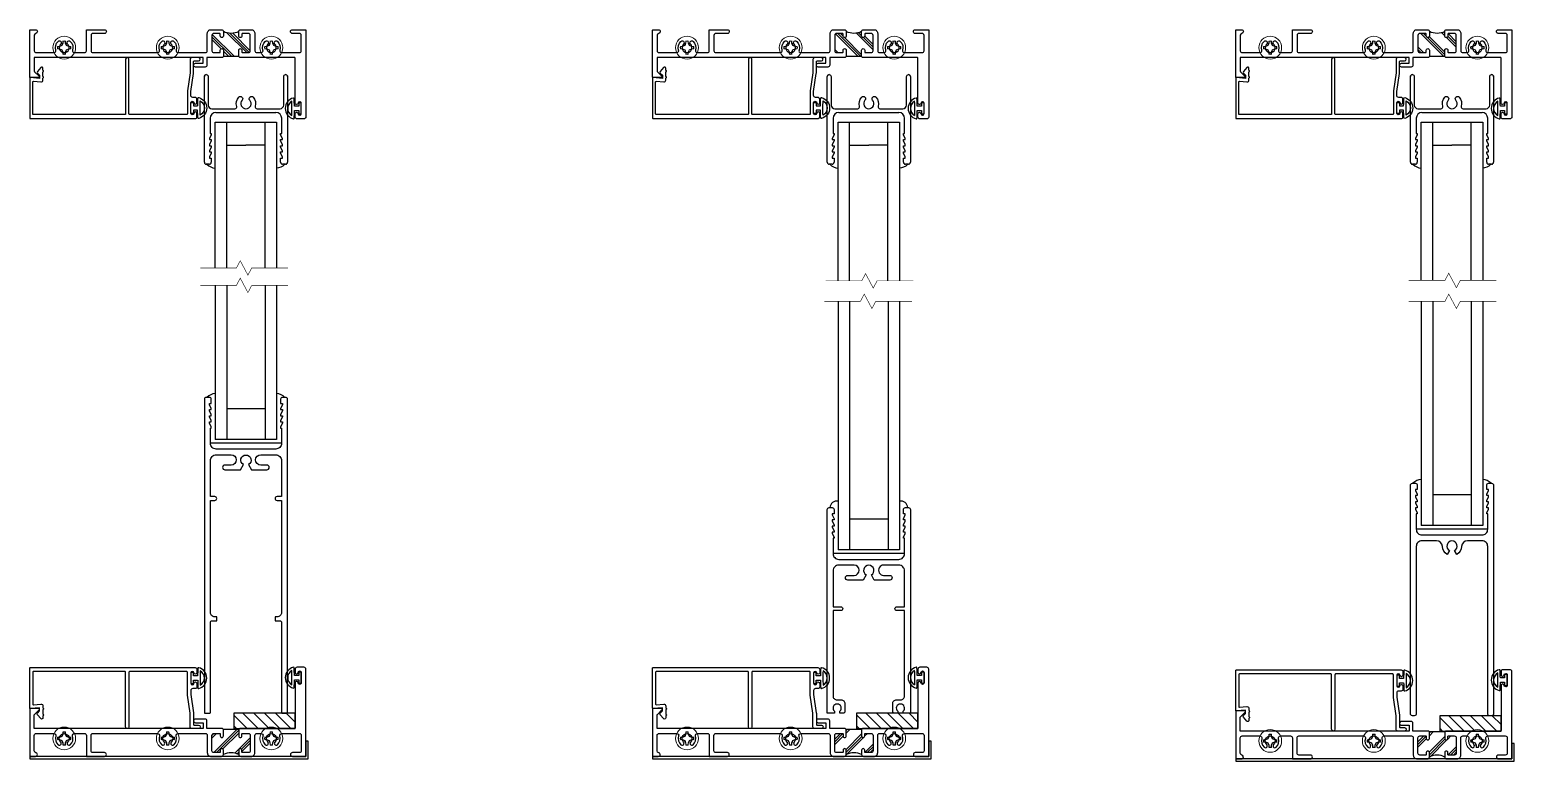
# Model space of a CAD drawing. Extents: x -8 to 56, y -99 to 66.
# Drawn here: x -4.9 to 19.29, y 53.99 to 65.92 of the extents above; entities that cross this region are included whole.
import ezdxf

# ---------------------------------------------------------------- set-up
doc = ezdxf.new("R2010")
doc.units = 0
doc.header["$MEASUREMENT"] = 0
doc.layers.get('0').update_dxf_attribs({"linetype": 'CONTINUOUS'})
for name, color, linetype in [('DIM', 7, 'CONTINUOUS'), ('FRAME', 1, 'CONTINUOUS'), ('GEOMETRY', 1, 'CONTINUOUS'), ('GLASS', 7, 'CONTINUOUS'), ('GLASS-VINYL', 7, 'CONTINUOUS'), ('MISC.', 7, 'CONTINUOUS'), ('SASH', 5, 'CONTINUOUS'), ('SETTING BLOCKS', 7, 'CONTINUOUS'), ('TEXT', 7, 'CONTINUOUS'), ('VENT', 5, 'CONTINUOUS')]:
    doc.layers.add(name, color=color, linetype=linetype)

# ---------------------------------------------------------------- blocks, each defined once
blk = doc.blocks.new('3027 MAMMOTH B-RAIL')
at = {"color": 0}
blk.add_lwpolyline([(0.475, -0.624, 0.414214), (0.506, -0.655), (0.57, -0.655, -0.414214), (0.58, -0.665), (0.58, -2.484, -0.414214), (0.508, -2.556), (0.475, -2.556), (0.475, -2.618), (0.549, -2.618, -0.414214), (0.58, -2.649), (0.58, -4.116, 0.414214), (0.59, -4.126), (0.667, -4.126, 0.414214), (0.677, -4.116), (0.677, 0.993, 0.414214), (0.646, 1.024), (0.596, 1.024, 0.414214), (0.565, 0.993), (0.565, 0.924), (0.595, 0.924), (0.595, 0.904), (0.565, 0.844), (0.565, 0.824), (0.595, 0.824), (0.595, 0.804), (0.565, 0.744), (0.565, 0.724), (0.595, 0.724), (0.595, 0.704), (0.565, 0.644), (0.565, 0.624), (0.595, 0.624), (0.595, 0.604), (0.565, 0.544), (0.565, 0.524), (0.58, 0.524), (0.58, 0.275, -0.414214), (0.486, 0.181), (-0.486, 0.181, -0.414214), (-0.58, 0.275), (-0.58, 0.524), (-0.565, 0.524), (-0.565, 0.544), (-0.595, 0.604), (-0.595, 0.624), (-0.565, 0.624), (-0.565, 0.644), (-0.595, 0.704), (-0.595, 0.724), (-0.565, 0.724), (-0.565, 0.744), (-0.595, 0.804), (-0.595, 0.824), (-0.565, 0.824), (-0.565, 0.844), (-0.595, 0.904), (-0.595, 0.924), (-0.565, 0.924), (-0.565, 0.993, 0.414214), (-0.596, 1.024), (-0.646, 1.024, 0.414214), (-0.677, 0.993), (-0.677, -4.116, 0.414214), (-0.667, -4.126), (-0.59, -4.126, 0.414214), (-0.58, -4.116), (-0.58, -2.649, -0.414214), (-0.549, -2.618), (-0.475, -2.618), (-0.475, -2.556), (-0.508, -2.556, -0.414214), (-0.58, -2.484), (-0.58, -0.665, -0.414214), (-0.57, -0.655), (-0.506, -0.655, 0.414214), (-0.475, -0.624, 0.414214), (-0.506, -0.593), (-0.57, -0.593, -0.414214), (-0.58, -0.583), (-0.58, -0.007, -0.414214), (-0.486, 0.087), (-0.241, 0.087, -1), (-0.241, -0.081), (-0.343, -0.081, 1), (-0.343, -0.156), (-0.09, -0.156), (-0.042, -0.073, -3.732051), (0.042, -0.073), (0.09, -0.156), (0.342, -0.156, 1), (0.342, -0.081), (0.241, -0.081, -1), (0.241, 0.087), (0.486, 0.087, -0.414214), (0.58, -0.007), (0.58, -0.583, -0.414214), (0.57, -0.593), (0.506, -0.593, 0.414214)], format="xyb", close=True, dxfattribs=at)
blk = doc.blocks.new('3009 BOTTOM RAIL')
blk.add_lwpolyline([(0.677, 0.993), (0.677, -2.328), (0.561, -2.328), (0.561, -2.296, 2.618034), (0.471, -2.296), (0.471, -2.328), (0.421, -2.328, -0.414214), (0.389, -2.296), (0.389, -2.17, -0.414214), (0.451, -2.108), (0.521, -2.108, 0.414214), (0.583, -2.046), (0.583, -0.655), (0.456, -0.655, -1), (0.456, -0.593), (0.583, -0.593), (0.583, -0.007, 0.414214), (0.489, 0.087), (0.242, 0.087, 1.000001), (0.242, -0.081), (0.342, -0.081, -1), (0.342, -0.156), (0.09, -0.156), (0.042, -0.073, 0.767327), (0, 0.084, 0.767327), (-0.042, -0.073), (-0.09, -0.156), (-0.343, -0.156, -1), (-0.343, -0.081), (-0.241, -0.081, 0.999999), (-0.241, 0.087), (-0.489, 0.087, 0.414214), (-0.583, -0.007), (-0.583, -0.593), (-0.456, -0.593, -1), (-0.456, -0.655), (-0.583, -0.655), (-0.583, -2.046, 0.414214), (-0.521, -2.108), (-0.451, -2.108, -0.414214), (-0.389, -2.17), (-0.389, -2.296, -0.414214), (-0.421, -2.328), (-0.471, -2.328), (-0.471, -2.296, 2.618034), (-0.561, -2.296), (-0.561, -2.328), (-0.677, -2.328), (-0.677, 0.993, -0.414214), (-0.646, 1.024), (-0.596, 1.024, -0.414214), (-0.565, 0.993), (-0.565, 0.924), (-0.595, 0.924), (-0.595, 0.904), (-0.565, 0.844), (-0.565, 0.824), (-0.595, 0.824), (-0.595, 0.804), (-0.565, 0.744), (-0.565, 0.724), (-0.595, 0.724), (-0.595, 0.704), (-0.565, 0.644), (-0.565, 0.624), (-0.595, 0.624), (-0.595, 0.604), (-0.565, 0.544), (-0.565, 0.524), (-0.583, 0.524), (-0.583, 0.275, 0.414214), (-0.489, 0.181), (0.489, 0.181, 0.414214), (0.583, 0.275), (0.583, 0.524), (0.565, 0.524), (0.565, 0.544), (0.595, 0.604), (0.595, 0.624), (0.565, 0.624), (0.565, 0.644), (0.595, 0.704), (0.595, 0.724), (0.565, 0.724), (0.565, 0.744), (0.595, 0.804), (0.595, 0.824), (0.565, 0.824), (0.565, 0.844), (0.595, 0.904), (0.595, 0.924), (0.565, 0.924), (0.565, 0.993, -0.414214), (0.596, 1.024), (0.646, 1.024, -0.414214)], format="xyb", close=True)
blk = doc.blocks.new('3004 TOP RAIL')
for p, q in [((-0.677, -0.812), (-0.677, 0.586)), ((0.677, 0.586), (0.677, -0.812)), ((-0.489, 0), (0.489, 0)), ((-0.583, -0.094), (-0.583, -0.343)), ((0.583, -0.343), (0.583, -0.094)), ((-0.565, -0.363), (-0.595, -0.423)), ((-0.595, -0.423), (-0.595, -0.443)), ((-0.595, -0.443), (-0.565, -0.443)), ((-0.565, -0.463), (-0.595, -0.523)), ((-0.583, -0.343), (-0.565, -0.343)), ((-0.565, -0.343), (-0.565, -0.363)), ((-0.565, -0.443), (-0.565, -0.463)), ((0.565, -0.343), (0.583, -0.343)), ((0.565, -0.363), (0.565, -0.343)), ((0.595, -0.423), (0.565, -0.363)), ((0.565, -0.443), (0.595, -0.443)), ((0.565, -0.463), (0.565, -0.443)), ((0.595, -0.523), (0.565, -0.463)), ((0.595, -0.443), (0.595, -0.423)), ((-0.595, -0.523), (-0.595, -0.543)), ((-0.595, -0.543), (-0.565, -0.543)), ((-0.565, -0.563), (-0.595, -0.623)), ((-0.595, -0.623), (-0.595, -0.643)), ((-0.595, -0.643), (-0.565, -0.643)), ((-0.565, -0.663), (-0.595, -0.723)), ((-0.595, -0.723), (-0.595, -0.743)), ((-0.565, -0.543), (-0.565, -0.563)), ((-0.565, -0.643), (-0.565, -0.663)), ((0.565, -0.543), (0.595, -0.543)), ((0.565, -0.563), (0.565, -0.543)), ((0.595, -0.623), (0.565, -0.563)), ((0.565, -0.663), (0.565, -0.643)), ((0.565, -0.643), (0.595, -0.643)), ((0.595, -0.723), (0.565, -0.663)), ((0.595, -0.543), (0.595, -0.523)), ((0.595, -0.643), (0.595, -0.623)), ((0.595, -0.743), (0.595, -0.723)), ((-0.596, -0.843), (-0.646, -0.843)), ((-0.595, -0.743), (-0.565, -0.743)), ((-0.565, -0.743), (-0.565, -0.812)), ((0.565, -0.743), (0.595, -0.743)), ((0.565, -0.812), (0.565, -0.743)), ((0.646, -0.843), (0.596, -0.843))]:
    blk.add_line(p, q)
blk.add_lwpolyline([(-0.646, 0.617, 0.414214), (-0.677, 0.586, -1), (-0.615, 0.586), (-0.615, 0.122, 0.414214), (-0.555, 0.062), (-0.18, 0.062, 0.500028), (-0.151, 0.1, -0.261566), (-0.116, 0.25), (-0.116, 0.25, -0.999998), (-0.062, 0.201, 0.651692), (0, 0.06, 0.651692), (0.062, 0.201, -0.999998), (0.116, 0.25, -0.261566), (0.151, 0.1, 0.500026), (0.18, 0.062), (0.555, 0.062, 0.414214), (0.615, 0.122), (0.615, 0.586, -1), (0.677, 0.586, 0.414214), (0.646, 0.617)], format="xyb")
for centre, radius, start, end in [((-0.489, -0.094), 0.094, 90, 180), ((0.489, -0.094), 0.094, 360, 90), ((-0.646, -0.812), 0.031, 180, 270), ((-0.596, -0.812), 0.031, 270, 0), ((0.596, -0.812), 0.031, 180, 270), ((0.646, -0.812), 0.031, 270, 0)]:
    blk.add_arc(centre, radius, start, end)
blk = doc.blocks.new('3010 FIXED B-RAIL')
at = {"color": 5}
blk.add_lwpolyline([(-0.565, 0.524), (-0.583, 0.524), (-0.583, 0.275, 0.414214), (-0.489, 0.181), (0, 0.181), (0.489, 0.181, 0.414214), (0.583, 0.275), (0.583, 0.524), (0.565, 0.524), (0.565, 0.544), (0.595, 0.604), (0.595, 0.624), (0.565, 0.624), (0.565, 0.644), (0.595, 0.704), (0.595, 0.724), (0.565, 0.724), (0.565, 0.744), (0.595, 0.804), (0.595, 0.824), (0.565, 0.824), (0.565, 0.844), (0.595, 0.904), (0.595, 0.924), (0.565, 0.924), (0.565, 0.993, -0.414214), (0.596, 1.024), (0.646, 1.024, -0.414214), (0.677, 0.993), (0.677, -2.734, -0.414214), (0.646, -2.765), (0.614, -2.765, -0.414214), (0.583, -2.734), (0.583, -0.007, 0.414214), (0.489, 0.087), (0.251, 0.087, 0.406068), (0.157, -0.004, -0.260489), (0.079, -0.136), (0.042, -0.073, 0.767327), (0, 0.084, 0.767327), (-0.042, -0.073), (-0.079, -0.136, -0.260489), (-0.157, -0.004, 0.406068), (-0.251, 0.087), (-0.489, 0.087, 0.414214), (-0.583, -0.007), (-0.583, -2.734, -0.414214), (-0.614, -2.765), (-0.646, -2.765, -0.414214), (-0.677, -2.734), (-0.677, 0.993, -0.414214), (-0.646, 1.024), (-0.596, 1.024, -0.414214), (-0.565, 0.993), (-0.565, 0.924), (-0.595, 0.924), (-0.595, 0.904), (-0.565, 0.844), (-0.565, 0.824), (-0.595, 0.824), (-0.595, 0.804), (-0.565, 0.744), (-0.565, 0.724), (-0.595, 0.724), (-0.595, 0.704), (-0.565, 0.644), (-0.565, 0.624), (-0.595, 0.624), (-0.595, 0.604), (-0.565, 0.544)], format="xyb", close=True, dxfattribs=at)
blk = doc.blocks.new('dfasdf')
at = {"color": 7, "linetype": 'Continuous', "lineweight": 15}
for p, q in [((54.623, 25.649), (54.607, 25.61)), ((54.623, 25.649), (54.617, 25.65)), ((54.623, 25.679), (54.62, 25.686)), ((54.623, 25.679), (54.623, 25.649)), ((54.657, 25.649), (54.657, 25.679)), ((54.657, 25.649), (54.662, 25.65)), ((54.673, 25.61), (54.657, 25.649)), ((54.537, 25.56), (54.531, 25.557)), ((54.568, 25.594), (54.537, 25.594)), ((54.537, 25.56), (54.568, 25.56)), ((54.568, 25.594), (54.567, 25.599)), ((54.568, 25.56), (54.567, 25.555)), ((54.607, 25.61), (54.568, 25.594)), ((54.568, 25.56), (54.607, 25.544)), ((54.607, 25.61), (54.601, 25.615)), ((54.607, 25.544), (54.601, 25.539)), ((54.607, 25.544), (54.623, 25.505)), ((54.623, 25.505), (54.617, 25.504)), ((54.623, 25.505), (54.623, 25.475)), ((54.657, 25.505), (54.673, 25.544)), ((54.657, 25.505), (54.662, 25.504)), ((54.657, 25.475), (54.657, 25.505)), ((54.657, 25.475), (54.659, 25.468)), ((54.673, 25.61), (54.678, 25.615)), ((54.711, 25.594), (54.673, 25.61)), ((54.673, 25.544), (54.711, 25.56)), ((54.673, 25.544), (54.678, 25.539)), ((54.711, 25.594), (54.712, 25.599)), ((54.742, 25.594), (54.711, 25.594)), ((54.711, 25.56), (54.712, 25.555)), ((54.711, 25.56), (54.742, 25.56)), ((54.742, 25.594), (54.748, 25.597))]:
    blk.add_line(p, q, dxfattribs=at)
at = {"color": 7, "linetype": 'Continuous', "lineweight": 15, "flags": 128}
for points in [[(54.657, 25.679), (54.658, 25.683), (54.659, 25.686)], [(54.537, 25.594), (54.534, 25.595), (54.531, 25.597)], [(54.623, 25.475), (54.621, 25.471), (54.62, 25.468)], [(54.742, 25.56), (54.745, 25.559), (54.748, 25.557)]]:
    blk.add_lwpolyline(points, dxfattribs=at)
at = {"color": 7, "linetype": 'Continuous', "lineweight": 15}
blk.add_circle((54.64, 25.577), 0.186, dxfattribs=at)
for centre, radius, start, end in [((55.692, 25.142), 1.189, 154.7283, 156.5646), ((55.559, 25.592), 0.944, 174.331, 176.507), ((54.64, 25.577), 0.11, 79.7812, 100.2188), ((54.64, 25.577), 0.104, 80.5333, 99.4667), ((53.72, 25.592), 0.944, 3.493, 5.669), ((53.587, 25.142), 1.189, 23.4354, 25.2717), ((54.64, 25.577), 0.11, 169.7812, 190.2188), ((54.624, 24.657), 0.944, 93.493, 95.669), ((54.624, 26.497), 0.944, 264.331, 266.507), ((54.64, 25.577), 0.104, 170.5333, 189.4667), ((55.074, 24.524), 1.189, 113.4354, 115.2717), ((55.074, 26.63), 1.189, 244.7283, 246.5646), ((55.692, 26.012), 1.189, 203.4354, 205.2717), ((55.559, 25.562), 0.944, 183.493, 185.669), ((54.64, 25.577), 0.11, 259.7812, 280.2188), ((54.64, 25.577), 0.104, 260.5333, 279.4667), ((53.72, 25.562), 0.944, 354.331, 356.507), ((53.587, 26.012), 1.189, 334.7283, 336.5646), ((54.205, 24.524), 1.189, 64.7283, 66.5646), ((54.205, 26.63), 1.189, 293.4354, 295.2717), ((54.655, 24.657), 0.944, 84.331, 86.507), ((54.655, 26.497), 0.944, 273.493, 275.669), ((54.64, 25.577), 0.104, 350.5333, 9.4667), ((54.64, 25.577), 0.11, 349.7812, 10.2188)]:
    blk.add_arc(centre, radius, start, end, dxfattribs=at)
blk = doc.blocks.new('25031')
at = {"layer": 'GEOMETRY', "color": 5}
for p, q in [((-0.035, 0.042), (-0.09, 0.042)), ((-0.09, 0.042), (-0.09, 0)), ((-0.09, 0), (0.09, 0)), ((-0.035, 0.112), (-0.035, 0.042)), ((0.035, 0.042), (0.035, 0.112)), ((0.09, 0.042), (0.035, 0.042)), ((0.09, 0), (0.09, 0.042))]:
    blk.add_line(p, q, dxfattribs=at)
for centre, radius, start, end in [((0, 0.086), 0.175, 14.1622, 165.8685), ((-0.16, 0.126), 0.01, 165.8685, 267.1063), ((0, 3.29), 3.179, 267.1063, 269.3654), ((0, 0.086), 0.135, 30.4808, 149.5259), ((0, 3.29), 3.139, 267.8759, 269.9963), ((0.005, 3.056), 2.904, 269.9005, 272.1922), ((0.005, 3.056), 2.944, 270.5829, 273.0223), ((0.16, 0.126), 0.01, 273.0223, 14.1622)]:
    blk.add_arc(centre, radius, start, end, dxfattribs=at)
blk = doc.blocks.new('3809 BLOCK FRAME')
h = blk.add_hatch()
h.set_pattern_fill('PLAST', color=256, angle=45, style=0)
h.set_pattern_definition([(45, (-4.25098, -6.643), (-0.176777, 0.176777), []), (45, (-4.27308, -6.6209), (-0.176777, 0.176777), []), (45, (-4.29517, -6.5988), (-0.176777, 0.176777), [])])
edge = h.paths.add_edge_path()
edge.add_arc((-0.937, 0.093), 0.031, 270, 360, ccw=False)
edge.add_line((-0.937, 0.062), (-1.033, 0.062))
edge.add_arc((-1.033, 0.072), 0.01, 180, 270, ccw=False)
edge.add_line((-1.043, 0.072), (-1.043, 0.103))
edge.add_arc((-1.068, 0.103), 0.025, 360, 450)
edge.add_arc((-1.068, 0.103), 0.025, 90, 180)
edge.add_line((-1.093, 0.103), (-1.093, 0.031))
edge.add_arc((-1.218, -0.221), 0.281, 63.5092, 116.4908)
edge.add_line((-1.344, 0.031), (-1.344, 0.103))
edge.add_arc((-1.369, 0.103), 0.025, 0, 90)
edge.add_arc((-1.369, 0.103), 0.025, 90, 180)
edge.add_line((-1.394, 0.103), (-1.394, 0.072))
edge.add_arc((-1.404, 0.072), 0.01, 270, 360, ccw=False)
edge.add_line((-1.404, 0.062), (-1.5, 0.062))
edge.add_arc((-1.5, 0.093), 0.031, 180, 270, ccw=False)
edge.add_line((-1.531, 0.093), (-1.531, 0.343))
edge.add_arc((-1.5, 0.343), 0.031, 90, 180, ccw=False)
edge.add_line((-1.5, 0.374), (-1.404, 0.374))
edge.add_arc((-1.404, 0.364), 0.01, 0, 90, ccw=False)
edge.add_line((-1.394, 0.364), (-1.394, 0.333))
edge.add_arc((-1.369, 0.333), 0.025, 180, 270)
edge.add_arc((-1.369, 0.333), 0.025, 270, 360)
edge.add_line((-1.344, 0.333), (-1.344, 0.439))
edge.add_line((-1.344, 0.439), (-1.093, 0.439))
edge.add_line((-1.093, 0.439), (-1.093, 0.333))
edge.add_arc((-1.068, 0.333), 0.025, 180, 270)
edge.add_arc((-1.068, 0.333), 0.025, 270, 360)
edge.add_line((-1.043, 0.333), (-1.043, 0.364))
edge.add_arc((-1.033, 0.364), 0.01, 90, 180, ccw=False)
edge.add_line((-1.033, 0.374), (-0.937, 0.374))
edge.add_arc((-0.937, 0.343), 0.031, 0, 90, ccw=False)
edge.add_line((-0.906, 0.343), (-0.906, 0.093))
blk.add_line((-1.093, 0.439), (-1.344, 0.439))
for points in [[(-1.093, 0.439), (-1.093, 0.333, 0.414214), (-1.068, 0.308, 0.414214), (-1.043, 0.333), (-1.043, 0.364, -0.414214), (-1.033, 0.374), (-0.937, 0.374, -0.414214), (-0.906, 0.343), (-0.906, 0.093, -0.414214), (-0.937, 0.062), (-1.033, 0.062, -0.414214), (-1.043, 0.072), (-1.043, 0.103, 0.414214), (-1.068, 0.128), (-1.068, 0.128, 0.414214), (-1.093, 0.103), (-1.093, 0.031, 0.414214), (-1.062, 0), (-0.893, 0, 0.414214), (-0.831, 0.062), (-0.831, 0.343, -0.414214), (-0.8, 0.374), (-0.729, 0.374, -0.5024), (-0.699, 0.334, 0.280293), (-0.661, 0.19, 0.498955), (-0.613, 0.198), (-0.613, 0.198, 0.334263), (-0.618, 0.235, -2.470836), (-0.506, 0.235, 0.334263), (-0.511, 0.198, 0.498955), (-0.463, 0.19, 0.280293), (-0.425, 0.334, -0.5024), (-0.395, 0.374), (-0.106, 0.374, -0.414214), (-0.075, 0.343), (-0.075, 0.093, -0.414214), (-0.106, 0.062), (-0.219, 0.062, 0.414214), (-0.25, 0.031, 0.414214), (-0.219, 0), (0, 0), (0, 1.423, 0.414214), (-0.031, 1.454), (-0.144, 1.454, 0.414214), (-0.175, 1.423), (-0.175, 1.371, 0.414214), (-0.15, 1.346), (-0.15, 1.346, 0.399638), (-0.125, 1.37, -0.399638), (-0.1, 1.394), (-0.1, 1.394, -0.414214), (-0.075, 1.369), (-0.075, 1.199, -0.414214), (-0.1, 1.174), (-0.1, 1.174, -0.399638), (-0.125, 1.198, 0.399638), (-0.15, 1.221, 0.414214), (-0.175, 1.196), (-0.175, 0.464, -0.414214), (-0.185, 0.454), (-1.078, 0.454), (-1.093, 0.439)], [(-1.344, 0.439), (-1.344, 0.439), (-1.359, 0.454), (-1.612, 0.454), (-1.612, 0.579, 0.414214), (-1.643, 0.61), (-1.799, 0.61, 0.414214), (-1.83, 0.579, 0.414214), (-1.799, 0.548), (-1.674, 0.548), (-1.674, 0.454), (-4.425, 0.454), (-4.425, 0.678, -0.198912), (-4.422, 0.685), (-4.343, 0.764, 0.668179), (-4.35, 0.781), (-4.49, 0.781, 0.414214), (-4.5, 0.771), (-4.5, 0.01, 0.414214), (-4.49, 0), (-4.406, 0, 0.414214), (-4.375, 0.031, 0.358249), (-4.4, 0.061, -0.358249), (-4.425, 0.092), (-4.425, 0.343, -0.414214), (-4.394, 0.374), (-4.105, 0.374, -0.5024), (-4.075, 0.334, 0.280293), (-4.037, 0.19, 0.498955), (-3.989, 0.198, 0.334263), (-3.994, 0.235, -2.470836), (-3.882, 0.235, 0.334263), (-3.887, 0.198, 0.498955), (-3.839, 0.19, 0.280293), (-3.801, 0.334, -0.5024), (-3.771, 0.374), (-3.606, 0.374, -0.414214), (-3.575, 0.343), (-3.575, 0), (-3.281, 0, 0.414214), (-3.25, 0.031, 0.414214), (-3.281, 0.062), (-3.469, 0.062, -0.414214), (-3.5, 0.093), (-3.5, 0.343, -0.414214), (-3.469, 0.374), (-2.417, 0.374, -0.5024), (-2.387, 0.334, 0.280293), (-2.349, 0.19, 0.498955), (-2.301, 0.198, 0.334263), (-2.306, 0.235, -2.470836), (-2.194, 0.235, 0.334263), (-2.199, 0.198, 0.498955), (-2.151, 0.19, 0.280293), (-2.113, 0.334, -0.5024), (-2.083, 0.374), (-1.637, 0.374, -0.414214), (-1.606, 0.343), (-1.606, 0.062, 0.414214), (-1.544, 0), (-1.375, 0, 0.414214), (-1.344, 0.031), (-1.344, 0.103, 0.414214), (-1.369, 0.128, 0.414214), (-1.394, 0.103), (-1.394, 0.072, -0.414214), (-1.404, 0.062), (-1.5, 0.062, -0.414214), (-1.531, 0.093), (-1.531, 0.343, -0.414214), (-1.5, 0.374), (-1.404, 0.374, -0.414214), (-1.394, 0.364), (-1.394, 0.333, 0.414214), (-1.369, 0.308, 0.414214), (-1.344, 0.333), (-1.344, 0.439)]]:
    blk.add_lwpolyline(points, format="xyb")
blk.add_arc((-1.218, -0.221), 0.281, 63.5092, 116.4908)

msp = doc.modelspace()

# ---------------------------------------------------------------- hatches: boundary and pattern name
at = {"layer": 'DIM'}
h = msp.add_hatch(dxfattribs=at)
h.set_pattern_fill('ANSI31', color=256, style=0)
h.set_pattern_definition([(315, (21.8378, 73.57795), (-0.08838835, -0.08838835), [])])
h.paths.add_polyline_path([(-0.577, 54.522), (-1.577, 54.522), (-1.577, 54.772), (-0.577, 54.772)])
h = msp.add_hatch(dxfattribs=at)
h.set_pattern_fill('ANSI31', color=256, style=0)
h.set_pattern_definition([(315, (31.98782, 73.57795), (-0.08838835, -0.08838835), [])])
h.paths.add_polyline_path([(9.573, 54.522), (8.573, 54.522), (8.573, 54.772), (9.573, 54.772)])
h = msp.add_hatch(dxfattribs=at)
h.set_pattern_fill('ANSI31', color=256, style=0)
h.set_pattern_definition([(315, (41.49151, 73.53795), (-0.08838835, -0.08838835), [])])
h.paths.add_polyline_path([(19.076, 54.482), (18.076, 54.482), (18.076, 54.732), (19.076, 54.732)])

# ---------------------------------------------------------------- linework, layer by layer
at = {"layer": 'FRAME'}
for points in [[(-4.852, 64.542), (-4.852, 65.065, -0.440011), (-4.841, 65.074), (-4.72, 65.064, 0.440011), (-4.686, 65.095), (-4.686, 65.124, -0.267949), (-4.681, 65.132, 0.57735), (-4.681, 65.15, -0.267949), (-4.686, 65.158), (-4.686, 65.224, -0.267949), (-4.681, 65.232, 0.57735), (-4.681, 65.25, -0.267949), (-4.686, 65.258), (-4.686, 65.287, 0.691708), (-4.721, 65.3), (-4.777, 65.237, 0.395486), (-4.776, 65.209), (-4.742, 65.175), (-4.742, 65.122), (-4.891, 65.135, 0.440011), (-4.902, 65.125), (-4.902, 64.477, 0.414214), (-4.892, 64.467), (-2.208, 64.467, 0.414214), (-2.177, 64.498), (-2.177, 64.552, 0.975), (-2.227, 64.553, -0.975), (-2.277, 64.554), (-2.277, 64.724, -0.975), (-2.227, 64.725, 0.975), (-2.177, 64.727), (-2.177, 64.78, 0.414214), (-2.208, 64.811), (-2.246, 64.811, -0.414214), (-2.277, 64.842), (-2.277, 64.905, -0.035412), (-2.277, 64.909), (-2.233, 65.204, 0.035412), (-2.232, 65.216), (-2.232, 65.396, -0.414214), (-2.222, 65.406), (-2.15, 65.406, 1), (-2.15, 65.462), (-2.257, 65.462, 0.414214), (-2.288, 65.431), (-2.288, 65.216, -0.035412), (-2.289, 65.212), (-2.332, 64.917, 0.035412), (-2.333, 64.905), (-2.333, 64.542, -0.414214), (-2.343, 64.532), (-3.274, 64.532, -0.414214), (-3.284, 64.542), (-3.284, 65.434, 1), (-3.34, 65.434), (-3.34, 64.542, -0.414214), (-3.35, 64.532), (-4.842, 64.532, -0.414214)], [(5.298, 64.542), (5.298, 65.065, -0.440011), (5.308, 65.074), (5.43, 65.064, 0.440011), (5.464, 65.095), (5.464, 65.124, -0.267949), (5.469, 65.132, 0.57735), (5.469, 65.15, -0.267949), (5.464, 65.158), (5.464, 65.224, -0.267949), (5.469, 65.232, 0.57735), (5.469, 65.25, -0.267949), (5.464, 65.258), (5.464, 65.287, 0.691708), (5.429, 65.3), (5.373, 65.237, 0.395486), (5.373, 65.209), (5.408, 65.175), (5.408, 65.122), (5.258, 65.135, 0.440011), (5.248, 65.125), (5.248, 64.477, 0.414214), (5.258, 64.467), (7.942, 64.467, 0.414214), (7.973, 64.498), (7.973, 64.552, 0.975), (7.923, 64.553, -0.975), (7.873, 64.554), (7.873, 64.724, -0.975), (7.923, 64.725, 0.975), (7.973, 64.727), (7.973, 64.78, 0.414214), (7.942, 64.811), (7.904, 64.811, -0.414214), (7.873, 64.842), (7.873, 64.905, -0.035412), (7.873, 64.909), (7.917, 65.204, 0.035412), (7.918, 65.216), (7.918, 65.396, -0.414214), (7.928, 65.406), (8, 65.406, 1), (8, 65.462), (7.893, 65.462, 0.414214), (7.862, 65.431), (7.862, 65.216, -0.035412), (7.861, 65.212), (7.817, 64.917, 0.035412), (7.817, 64.905), (7.817, 64.542, -0.414214), (7.807, 64.532), (6.876, 64.532, -0.414214), (6.866, 64.542), (6.866, 65.434, 1), (6.81, 65.434), (6.81, 64.542, -0.414214), (6.8, 64.532), (5.308, 64.532, -0.414214)], [(14.801, 64.542), (14.801, 65.065, -0.440011), (14.812, 65.074), (14.934, 65.064, 0.440011), (14.967, 65.095), (14.967, 65.124, -0.267949), (14.972, 65.132, 0.57735), (14.972, 65.15, -0.267949), (14.967, 65.158), (14.967, 65.224, -0.267949), (14.972, 65.232, 0.57735), (14.972, 65.25, -0.267949), (14.967, 65.258), (14.967, 65.287, 0.691708), (14.932, 65.3), (14.876, 65.237, 0.395486), (14.877, 65.209), (14.911, 65.175), (14.911, 65.122), (14.762, 65.135, 0.440011), (14.751, 65.125), (14.751, 64.477, 0.414214), (14.761, 64.467), (17.445, 64.467, 0.414214), (17.476, 64.498), (17.476, 64.552, 0.975), (17.426, 64.553, -0.975), (17.376, 64.554), (17.376, 64.724, -0.975), (17.426, 64.725, 0.975), (17.476, 64.727), (17.476, 64.78, 0.414214), (17.445, 64.811), (17.407, 64.811, -0.414214), (17.376, 64.842), (17.376, 64.905, -0.035412), (17.377, 64.909), (17.421, 65.204, 0.035412), (17.421, 65.216), (17.421, 65.396, -0.414214), (17.431, 65.406), (17.503, 65.406, 1), (17.503, 65.462), (17.396, 65.462, 0.414214), (17.365, 65.431), (17.365, 65.216, -0.035412), (17.365, 65.212), (17.321, 64.917, 0.035412), (17.32, 64.905), (17.32, 64.542, -0.414214), (17.31, 64.532), (16.379, 64.532, -0.414214), (16.369, 64.542), (16.369, 65.434, 1), (16.313, 65.434), (16.313, 64.542, -0.414214), (16.303, 64.532), (14.811, 64.532, -0.414214)], [(-4.852, 55.442), (-4.852, 54.92, 0.440011), (-4.841, 54.91), (-4.72, 54.92, -0.440011), (-4.686, 54.889), (-4.686, 54.861, 0.267949), (-4.681, 54.852, -0.57735), (-4.681, 54.835, 0.267949), (-4.686, 54.826), (-4.686, 54.761, 0.267949), (-4.681, 54.752, -0.57735), (-4.681, 54.735, 0.267949), (-4.686, 54.726), (-4.686, 54.697, -0.691708), (-4.721, 54.684), (-4.777, 54.748, -0.395486), (-4.776, 54.775), (-4.742, 54.809), (-4.742, 54.862), (-4.891, 54.849, -0.440011), (-4.902, 54.859), (-4.902, 55.507, -0.414214), (-4.892, 55.517), (-2.208, 55.517, -0.414214), (-2.177, 55.486), (-2.177, 55.433, -0.975), (-2.227, 55.431, 0.975), (-2.277, 55.43), (-2.277, 55.26, 0.975), (-2.227, 55.259, -0.975), (-2.177, 55.258), (-2.177, 55.204, -0.414214), (-2.208, 55.173), (-2.246, 55.173, 0.414214), (-2.277, 55.142), (-2.277, 55.079, 0.035412), (-2.277, 55.075), (-2.233, 54.78, -0.035412), (-2.232, 54.768), (-2.232, 54.588, 0.414214), (-2.222, 54.578), (-2.15, 54.578, -1), (-2.15, 54.522), (-2.257, 54.522, -0.414214), (-2.288, 54.553), (-2.288, 54.768, 0.035412), (-2.289, 54.772), (-2.332, 55.067, -0.035412), (-2.333, 55.079), (-2.333, 55.442, 0.414214), (-2.343, 55.452), (-3.274, 55.452, 0.414214), (-3.284, 55.442), (-3.284, 54.55, -1), (-3.34, 54.55), (-3.34, 55.442, 0.414214), (-3.35, 55.452), (-4.842, 55.452, 0.414214)], [(5.298, 55.442), (5.298, 54.92, 0.440011), (5.309, 54.91), (5.43, 54.92, -0.440011), (5.464, 54.889), (5.464, 54.861, 0.267949), (5.469, 54.852, -0.57735), (5.469, 54.835, 0.267949), (5.464, 54.826), (5.464, 54.761, 0.267949), (5.469, 54.752, -0.57735), (5.469, 54.735, 0.267949), (5.464, 54.726), (5.464, 54.697, -0.691708), (5.429, 54.684), (5.373, 54.748, -0.395486), (5.374, 54.775), (5.408, 54.809), (5.408, 54.862), (5.259, 54.849, -0.440011), (5.248, 54.859), (5.248, 55.507, -0.414214), (5.258, 55.517), (7.942, 55.517, -0.414214), (7.973, 55.486), (7.973, 55.433, -0.975), (7.923, 55.431, 0.975), (7.873, 55.43), (7.873, 55.26, 0.975), (7.923, 55.259, -0.975), (7.973, 55.258), (7.973, 55.204, -0.414214), (7.942, 55.173), (7.904, 55.173, 0.414214), (7.873, 55.142), (7.873, 55.079, 0.035412), (7.873, 55.075), (7.917, 54.78, -0.035412), (7.918, 54.768), (7.918, 54.588, 0.414214), (7.928, 54.578), (8, 54.578, -1), (8, 54.522), (7.893, 54.522, -0.414214), (7.862, 54.553), (7.862, 54.768, 0.035412), (7.861, 54.772), (7.818, 55.067, -0.035412), (7.817, 55.079), (7.817, 55.442, 0.414214), (7.807, 55.452), (6.876, 55.452, 0.414214), (6.866, 55.442), (6.866, 54.55, -1), (6.81, 54.55), (6.81, 55.442, 0.414214), (6.8, 55.452), (5.308, 55.452, 0.414214)], [(14.801, 55.402), (14.801, 54.88, 0.440011), (14.812, 54.87), (14.934, 54.88, -0.440011), (14.967, 54.849), (14.967, 54.821, 0.267949), (14.972, 54.812, -0.57735), (14.972, 54.795, 0.267949), (14.967, 54.786), (14.967, 54.721, 0.267949), (14.972, 54.712, -0.57735), (14.972, 54.695, 0.267949), (14.967, 54.686), (14.967, 54.657, -0.691708), (14.932, 54.644), (14.876, 54.708, -0.395486), (14.877, 54.735), (14.911, 54.769), (14.911, 54.822), (14.762, 54.809, -0.440011), (14.751, 54.819), (14.751, 55.467, -0.414214), (14.761, 55.477), (17.445, 55.477, -0.414214), (17.476, 55.446), (17.476, 55.393, -0.975), (17.426, 55.391, 0.975), (17.376, 55.39), (17.376, 55.22, 0.975), (17.426, 55.219, -0.975), (17.476, 55.218), (17.476, 55.164, -0.414214), (17.445, 55.133), (17.407, 55.133, 0.414214), (17.376, 55.102), (17.376, 55.039, 0.035412), (17.377, 55.035), (17.421, 54.74, -0.035412), (17.421, 54.728), (17.421, 54.548, 0.414214), (17.431, 54.538), (17.503, 54.538, -1), (17.503, 54.482), (17.396, 54.482, -0.414214), (17.365, 54.513), (17.365, 54.728, 0.035412), (17.365, 54.732), (17.321, 55.027, -0.035412), (17.32, 55.039), (17.32, 55.402, 0.414214), (17.31, 55.412), (16.379, 55.412, 0.414214), (16.369, 55.402), (16.369, 54.51, -1), (16.313, 54.51), (16.313, 55.402, 0.414214), (16.303, 55.412), (14.811, 55.412, 0.414214)]]:
    msp.add_lwpolyline(points, format="xyb", close=True, dxfattribs=at)
at = {"layer": 'GLASS', "color": 7}
for p, q in [((-1.69, 62.031), (-1.69, 64.41)), ((-1.065, 62.031), (-1.065, 64.41)), ((8.459, 61.821), (8.459, 64.41)), ((9.084, 61.821), (9.084, 64.41)), ((17.963, 61.828), (17.963, 64.41)), ((18.588, 61.828), (18.588, 64.41)), ((-1.69, 64.035), (-1.378, 64.035)), ((-1.065, 64.035), (-1.378, 64.035)), ((8.459, 64.035), (8.772, 64.035)), ((9.084, 64.035), (8.772, 64.035)), ((17.963, 64.035), (18.276, 64.035)), ((18.588, 64.035), (18.276, 64.035))]:
    msp.add_line(p, q, dxfattribs=at)
for points in [[(-1.878, 62.031), (-1.878, 64.41), (-1.378, 64.41), (-0.878, 64.41), (-0.878, 62.031)], [(8.272, 61.821), (8.272, 64.41), (8.772, 64.41), (9.272, 64.41), (9.272, 61.821)], [(17.776, 61.828), (17.776, 64.41), (18.276, 64.41), (18.776, 64.41), (18.776, 61.828)]]:
    msp.add_lwpolyline(points, dxfattribs=at)
at = {"layer": 'GLASS', "const_width": 0.0094}
for points in [[(-2.123, 62.031), (-1.534, 62.031), (-1.471, 62.149), (-1.346, 61.914), (-1.284, 62.031), (-0.693, 62.031)], [(8.067, 61.821), (8.657, 61.821), (8.719, 61.939), (8.844, 61.704), (8.907, 61.821), (9.497, 61.821)], [(17.571, 61.828), (18.16, 61.828), (18.223, 61.945), (18.348, 61.71), (18.411, 61.828), (19.001, 61.828)], [(-2.123, 61.747), (-1.534, 61.747), (-1.471, 61.865), (-1.346, 61.63), (-1.284, 61.747), (-0.693, 61.747)], [(8.046, 61.487), (8.635, 61.487), (8.698, 61.605), (8.823, 61.37), (8.885, 61.487), (9.476, 61.487)], [(17.571, 61.487), (18.161, 61.487), (18.223, 61.605), (18.348, 61.37), (18.411, 61.487), (19.001, 61.487)]]:
    msp.add_lwpolyline(points, dxfattribs=at)
at = {"layer": 'GLASS'}
for centre, start, end in [((8.253, 58.115), 80.759, 175.3773), ((9.291, 58.115), 4.6227, 99.241)]:
    msp.add_arc(centre, 0.116, start, end, dxfattribs=at)
at = {"layer": 'GLASS-VINYL'}
for p, q in [((-1.878, 61.747), (-1.878, 59.235)), ((-1.69, 61.747), (-1.69, 59.235)), ((-1.065, 61.747), (-1.065, 59.235)), ((-0.878, 61.747), (-0.878, 59.235)), ((8.272, 61.487), (8.272, 57.437)), ((8.46, 61.487), (8.46, 57.437)), ((9.085, 61.487), (9.085, 57.437)), ((9.272, 61.487), (9.272, 57.437)), ((17.776, 61.487), (17.776, 57.834)), ((17.963, 61.487), (17.963, 57.834)), ((18.588, 61.487), (18.588, 57.834)), ((18.776, 61.487), (18.776, 57.834)), ((-1.065, 59.735), (-1.69, 59.735)), ((-0.798, 59.174), (-1.958, 59.174)), ((-0.878, 59.235), (-1.878, 59.235)), ((18.588, 58.334), (17.963, 58.334)), ((9.085, 57.937), (8.46, 57.937)), ((18.776, 57.834), (17.776, 57.834)), ((18.856, 57.773), (17.696, 57.773)), ((9.352, 57.376), (8.192, 57.376)), ((9.272, 57.437), (8.272, 57.437))]:
    msp.add_line(p, q, dxfattribs=at)
for centre, start, end in [((-1.859, 63.877), 224.9356, 265.1823), ((-0.894, 63.879), 274.2808, 314.2526), ((8.29, 63.877), 224.9356, 265.1823), ((9.256, 63.879), 274.2808, 314.2526), ((17.794, 63.877), 224.9356, 265.1823), ((18.759, 63.879), 274.2808, 314.2526), ((-1.859, 59.768), 94.8177, 135.0644), ((-0.894, 59.766), 45.7474, 85.7192), ((17.794, 58.367), 94.8177, 135.0644), ((18.76, 58.365), 45.7474, 85.7192)]:
    msp.add_arc(centre, 0.218, start, end, dxfattribs=at)
at = {"layer": 'MISC.'}
for points in [[(-4.902, 54.068), (-4.902, 54.028), (-0.362, 54.028), (-0.362, 54.318), (-0.402, 54.318), (-0.402, 54.068)], [(5.248, 54.068), (5.248, 54.028), (9.788, 54.028), (9.788, 54.318), (9.748, 54.318), (9.748, 54.068)], [(14.751, 54.028), (14.751, 53.988), (19.291, 53.988), (19.291, 54.278), (19.251, 54.278), (19.251, 54.028)]]:
    msp.add_lwpolyline(points, close=True, dxfattribs=at)
at = {"layer": 'SETTING BLOCKS'}
for points in [[(-1.577, 54.772), (-1.577, 54.522), (-0.577, 54.522), (-0.577, 54.772)], [(8.573, 54.772), (8.573, 54.522), (9.573, 54.522), (9.573, 54.772)], [(18.076, 54.732), (18.076, 54.482), (19.076, 54.482), (19.076, 54.732)]]:
    msp.add_lwpolyline(points, close=True, dxfattribs=at)

# ---------------------------------------------------------------- block references
for name, p in [('dfasdf', (-58.98, 40.046)), ('dfasdf', (-57.292, 40.046)), ('dfasdf', (-55.604, 40.046)), ('dfasdf', (-48.83, 40.046)), ('dfasdf', (-47.142, 40.046)), ('dfasdf', (-45.454, 40.046)), ('dfasdf', (-39.326, 40.046)), ('dfasdf', (-37.638, 40.046)), ('dfasdf', (-35.95, 40.046)), ('3010 FIXED B-RAIL', (18.276, 57.497)), ('dfasdf', (-58.98, 28.784)), ('dfasdf', (-57.292, 28.784)), ('dfasdf', (-55.604, 28.784)), ('dfasdf', (-48.83, 28.784)), ('dfasdf', (-47.142, 28.784)), ('dfasdf', (-45.454, 28.784)), ('dfasdf', (-39.326, 28.744)), ('dfasdf', (-37.638, 28.744)), ('dfasdf', (-35.95, 28.744))]:
    msp.add_blockref(name, p)
at = {"layer": 'FRAME', "xscale": -1, "rotation": 180}
for p in [(-0.402, 65.916), (9.748, 65.916), (19.251, 65.916)]:
    msp.add_blockref('3809 BLOCK FRAME', p, dxfattribs=at)
at = {"layer": 'FRAME'}
for p in [(-0.402, 54.068), (9.748, 54.068), (19.251, 54.028)]:
    msp.add_blockref('3809 BLOCK FRAME', p, dxfattribs=at)
at = {"layer": 'SASH'}
msp.add_blockref('3027 MAMMOTH B-RAIL', (-1.378, 58.898), dxfattribs=at)
at = {"layer": 'TEXT', "xscale": -1, "rotation": 270}
for p in [(-2.277, 64.639), (7.873, 64.639), (17.376, 64.639)]:
    msp.add_blockref('25031', p, dxfattribs=at)
at = {"layer": 'TEXT'}
for p, rotation in [((-0.477, 64.632), 90.00000000000001), ((9.673, 64.632), 90.00000000000001), ((19.176, 64.632), 90.00000000000001), ((-2.277, 55.345), 270), ((-0.477, 55.352), 90.00000000000001), ((7.873, 55.345), 270), ((9.673, 55.352), 90.00000000000001), ((17.376, 55.305), 270), ((19.176, 55.312), 90.00000000000001)]:
    msp.add_blockref('25031', p, dxfattribs=dict(at, rotation=rotation))
at = {"layer": 'VENT'}
for name, p in [('3004 TOP RAIL', (-1.378, 64.566)), ('3004 TOP RAIL', (8.772, 64.566)), ('3004 TOP RAIL', (18.276, 64.566)), ('3009 BOTTOM RAIL', (8.772, 57.1))]:
    msp.add_blockref(name, p, dxfattribs=at)

doc.saveas('drawing.dxf')
